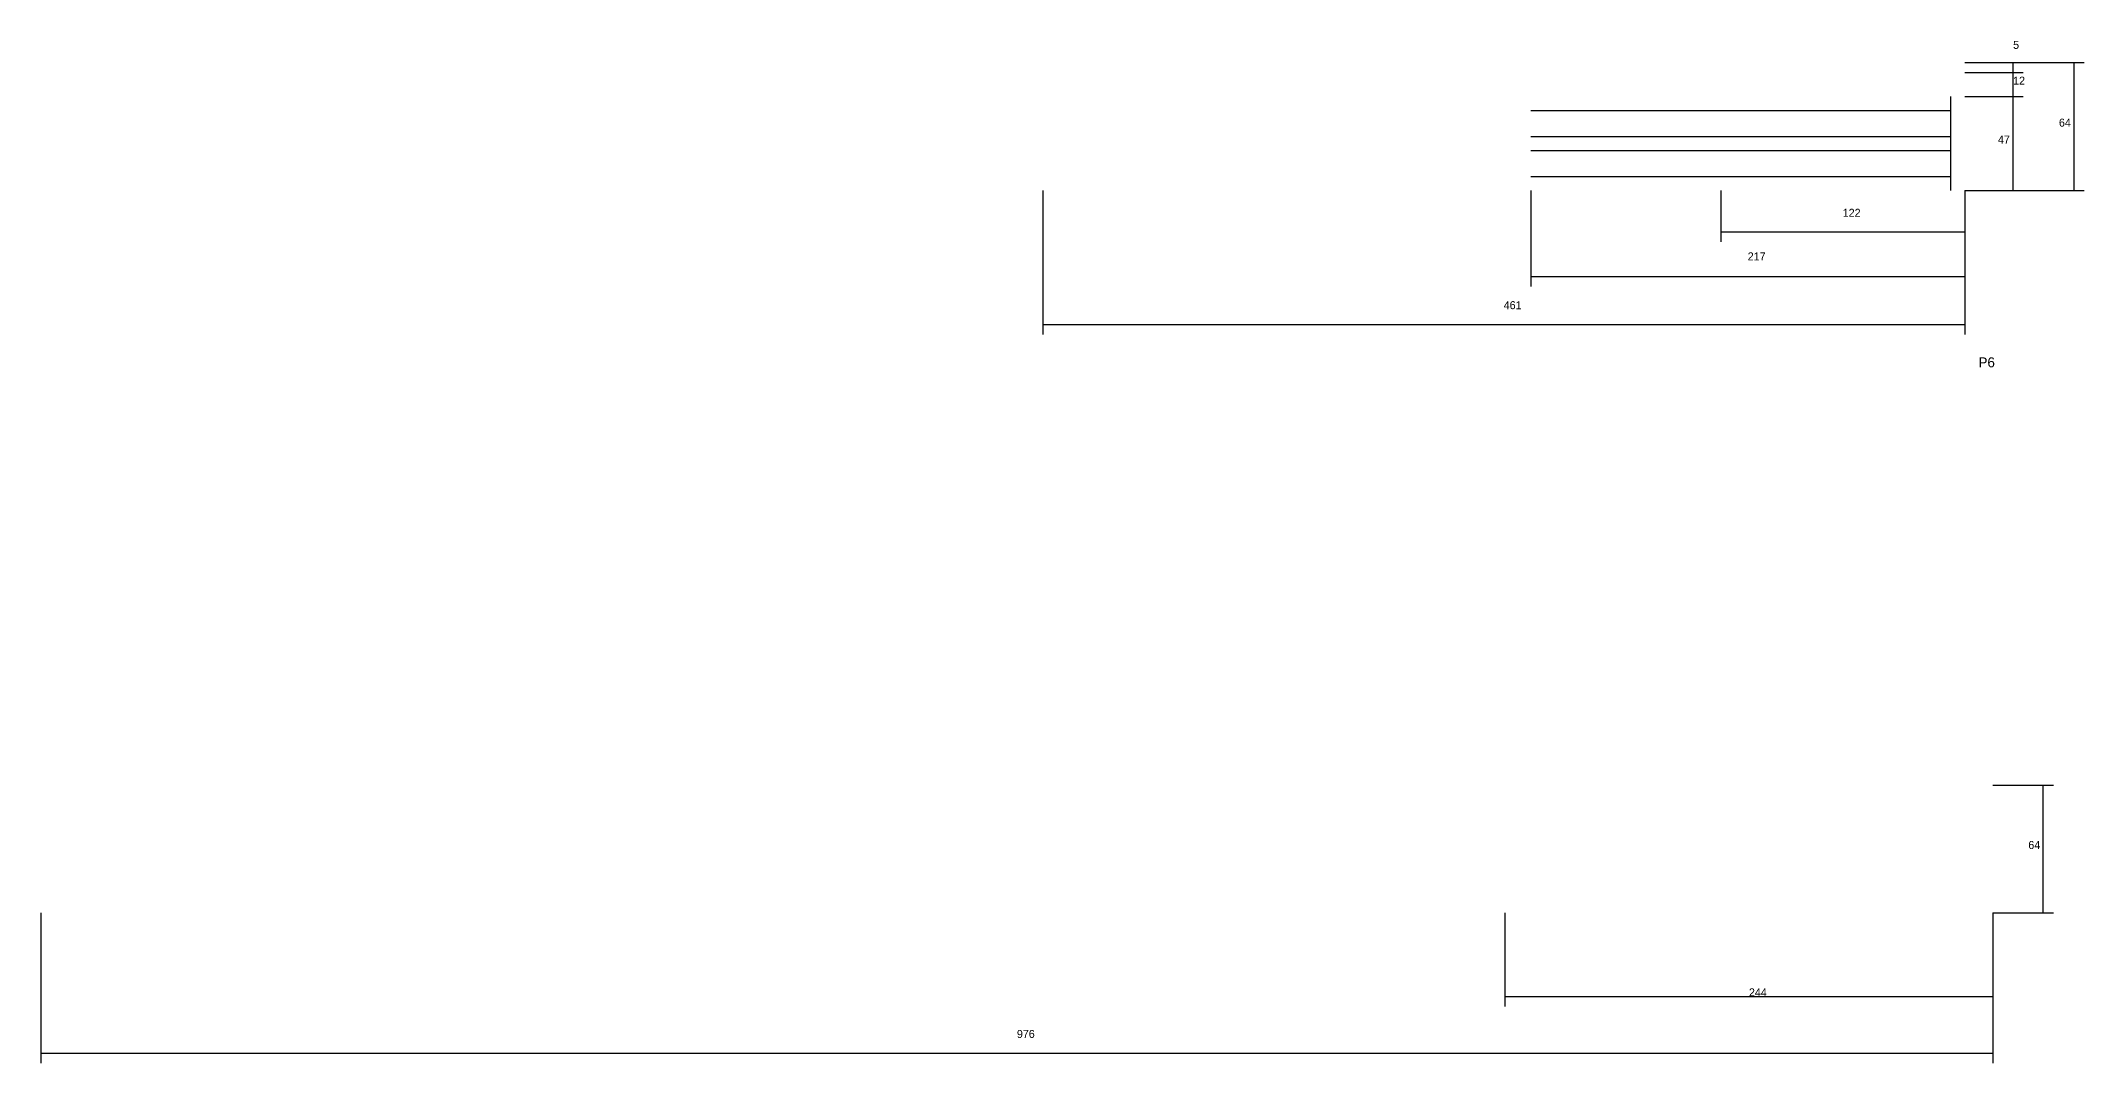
# Model space of a CAD drawing. Header units: metres. Extents: x -2848 to 21926, y -45195 to 1016.
# Drawn here: x -1976 to -954, y -29026 to -28514 of the extents above; entities that cross this region are included whole.
import ezdxf

# ---------------------------------------------------------------- set-up
doc = ezdxf.new("R2010")
doc.units = ezdxf.units.M
for name, color, linetype in [('COTA', 241, 'Continuous'), ('NOMENCLATURA', 7, 'Continuous'), ('SARR_2.2x7', 40, 'Continuous')]:
    doc.layers.add(name, color=color, linetype=linetype)

msp = doc.modelspace()

# ---------------------------------------------------------------- linework, layer by layer
at = {"layer": 'COTA'}
for p, q in [((-1013.7, -28525.3), (-984.5, -28525.3)), ((-1013.7, -28525.3), (-954, -28525.3)), ((-1013.7, -28530.3), (-984.5, -28530.3)), ((-1013.7, -28530.3), (-984.5, -28530.3)), ((-989.5, -28530.3), (-989.5, -28525.3)), ((-989.5, -28542.3), (-989.5, -28530.3)), ((-959, -28589.3), (-959, -28525.3)), ((-1013.7, -28542.3), (-984.5, -28542.3)), ((-1013.7, -28542.3), (-984.5, -28542.3)), ((-989.5, -28589.3), (-989.5, -28542.3)), ((-1474.7, -28589.3), (-1474.7, -28661.2)), ((-1230.7, -28589.3), (-1230.7, -28637.3)), ((-1135.7, -28589.3), (-1135.7, -28615)), ((-1013.7, -28589.3), (-1013.7, -28661.2)), ((-1013.7, -28589.3), (-984.5, -28589.3)), ((-1013.7, -28589.3), (-1013.7, -28615)), ((-1013.7, -28589.3), (-954, -28589.3)), ((-1013.7, -28589.3), (-1013.7, -28637.3)), ((-1135.7, -28610), (-1013.7, -28610)), ((-1230.7, -28632.3), (-1013.7, -28632.3)), ((-1474.7, -28656.2), (-1013.7, -28656.2)), ((-999.6, -28886.6), (-969.4, -28886.6)), ((-974.4, -28950.6), (-974.4, -28886.6)), ((-1975.6, -28950.6), (-1975.6, -29025.7)), ((-1243.6, -28950.6), (-1243.6, -28997.3)), ((-999.6, -28950.6), (-999.6, -28997.3)), ((-999.6, -28950.6), (-969.4, -28950.6)), ((-999.6, -28950.6), (-999.6, -29025.7)), ((-1243.6, -28992.3), (-999.6, -28992.3)), ((-1975.6, -29020.7), (-999.6, -29020.7))]:
    msp.add_line(p, q, dxfattribs=at)
at = {"layer": 'SARR_2.2x7'}
for p, q in [((-1020.7, -28589.3), (-1020.7, -28542.3)), ((-1230.7, -28549.3), (-1020.7, -28549.3)), ((-1230.7, -28562.3), (-1020.7, -28562.3)), ((-1230.7, -28569.3), (-1020.7, -28569.3)), ((-1230.7, -28582.3), (-1020.7, -28582.3))]:
    msp.add_line(p, q, dxfattribs=at)

# ---------------------------------------------------------------- texts
at = {"layer": 'COTA'}
for s, p in [('5', (-989.5, -28518.4)), ('12', (-989.5, -28536.3)), ('64', (-966.6, -28557.3)), ('47', (-997.1, -28565.8)), ('122', (-1074.7, -28602.4)), ('217', (-1122.2, -28624.2)), ('461', (-1244.2, -28648.6)), ('64', (-981.9, -28918.6)), ('244', (-1121.6, -28992.3)), ('976', (-1487.6, -29013.1))]:
    msp.add_text(s, height=4, dxfattribs=at).set_placement(p)
at = {"layer": 'NOMENCLATURA'}
msp.add_text('P6', height=5, dxfattribs=at).set_placement((-1006.8, -28677.7))

doc.saveas('drawing.dxf')
